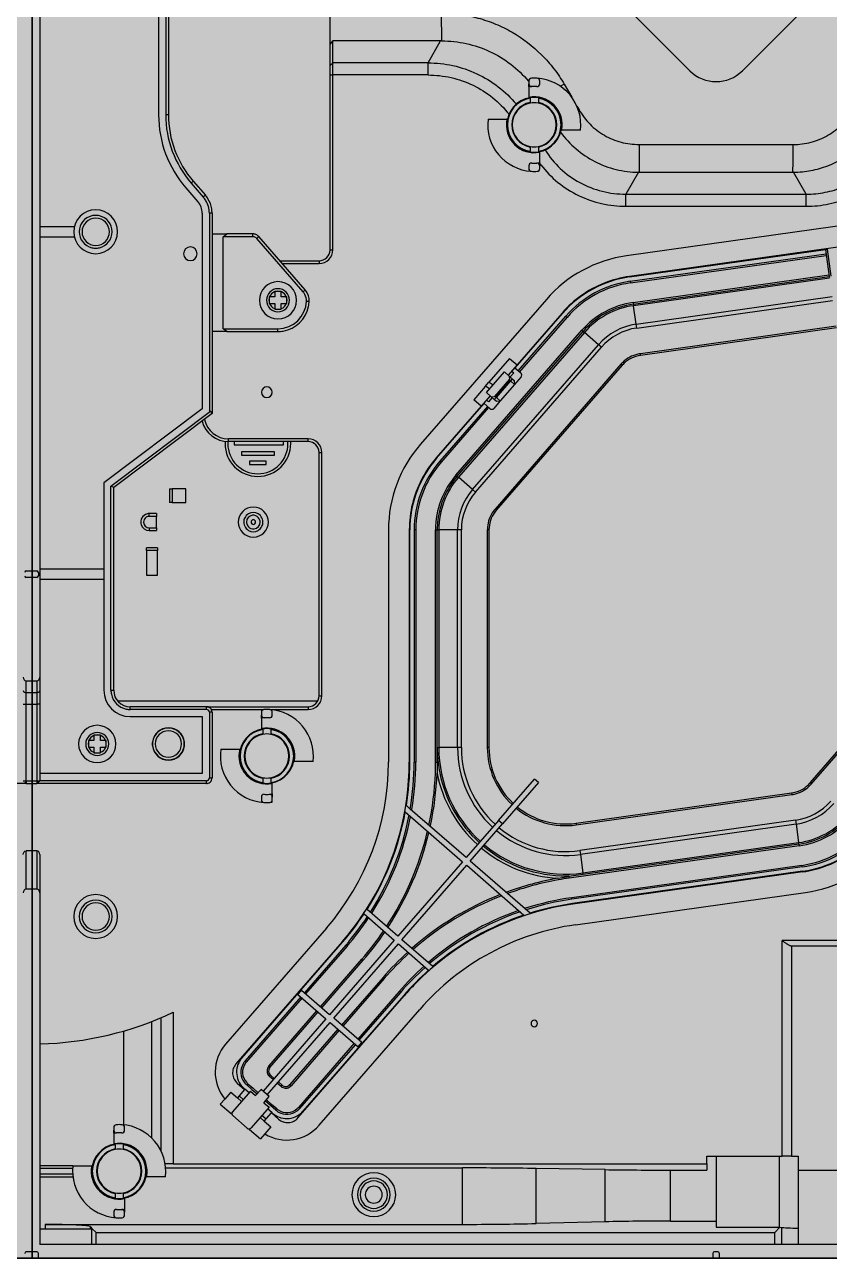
# Model space of a CAD drawing. Header units: millimetres. Extents: x -1070 to 42146, y 1440 to 12921.
# Drawn here: x 909.3 to 1056.2, y 2771.6 to 2996.9 of the extents above; entities that cross this region are included whole.
import ezdxf

# ---------------------------------------------------------------- set-up
doc = ezdxf.new("R2010")
doc.units = ezdxf.units.MM
doc.layers.add('n', color=7, linetype='Continuous')

msp = doc.modelspace()

# ---------------------------------------------------------------- hatches: boundary and pattern name
at = {"lineweight": -3}
h = msp.add_hatch(color=256, dxfattribs=at)
h.dxf.hatch_style = 1
h.paths.add_polyline_path([(660.622, 3021.661), (660.622, 2771.641), (910.622, 2771.641), (910.622, 3021.661)])
h = msp.add_hatch(color=256, dxfattribs=at)
h.dxf.hatch_style = 1
h.paths.add_polyline_path([(910.622, 3021.661), (910.622, 2771.641), (1160.622, 2771.641), (1160.622, 3021.661)])

# ---------------------------------------------------------------- linework, layer by layer
at = {"color": 1, "lineweight": -3}
for p, q in [((910.622, 3521.661), (910.622, 2771.641)), ((910.622, 3021.661), (910.622, 2771.641)), ((910.622, 2771.641), (910.622, 3021.661)), ((660.622, 2771.641), (1160.622, 2771.641)), ((1160.622, 2771.641), (910.622, 2771.641))]:
    msp.add_line(p, q, dxfattribs=at)
msp.add_lwpolyline([(660.622, 3521.435), (1160.422, 3521.435), (1160.422, 2771.638), (660.622, 2771.641)], close=True, dxfattribs=at)
at = {"layer": 'n', "color": 7, "linetype": 'Continuous', "lineweight": -3, "true_color": 0xffffff}
for p, q in [((912.022, 3020.041), (912.022, 2896.841)), ((1002.429, 3016.732), (1030.713, 2988.448)), ((1040.33, 2988.448), (1068.614, 3016.732)), ((935.522, 3009.141), (935.522, 2980.388)), ((933.722, 3004.541), (933.722, 2980.388)), ((935.022, 3004.541), (935.022, 2980.388)), ((965.022, 2993.227), (965.022, 2999.603)), ((985.317, 2998.954), (985.4, 2993.878)), ((965.022, 2993.227), (965.522, 2993.879)), ((965.022, 2989.403), (965.022, 2993.227)), ((985.221, 2993.879), (965.522, 2993.879)), ((965.522, 2989.886), (965.522, 2993.879)), ((982.916, 2989.886), (985.221, 2993.879)), ((965.022, 2989.403), (965.522, 2989.886)), ((965.022, 2987.664), (965.022, 2989.403)), ((965.522, 2987.664), (965.522, 2989.886)), ((982.916, 2989.886), (965.522, 2989.886)), ((982.916, 2987.664), (982.916, 2989.886)), ((965.022, 2955.744), (965.022, 2987.664)), ((965.022, 2987.664), (965.522, 2987.664)), ((982.916, 2987.664), (965.522, 2987.664)), ((965.522, 2955.744), (965.522, 2987.664)), ((1001.27, 2986.514), (1001.282, 2986.499)), ((1001.318, 2986.556), (1001.318, 2986.055)), ((1003.318, 2986.055), (1003.318, 2986.556)), ((1001.318, 2985.5), (1001.318, 2986.055)), ((1001.318, 2985.5), (1001.318, 2983.573)), ((1007.805, 2985.966), (1007.107, 2985.595)), ((1007.805, 2985.966), (1009.166, 2983.608)), ((1001.318, 2983.573), (1001.318, 2983.47)), ((1001.568, 2983.414), (1001.568, 2983.515)), ((1001.568, 2983.414), (1001.568, 2982.628)), ((1001.568, 2982.628), (1001.568, 2982.527)), ((1003.068, 2983.515), (1003.068, 2983.414)), ((1003.068, 2983.414), (1003.068, 2982.628)), ((1003.068, 2982.527), (1003.068, 2982.628)), ((1003.318, 2983.47), (1003.318, 2983.573)), ((1010.103, 2981.984), (1010.49, 2981.31)), ((935.522, 2980.388), (935.022, 2980.388)), ((993.877, 2979.572), (997.317, 2979.572)), ((997.42, 2979.572), (997.317, 2979.572)), ((1007.319, 2979.572), (1007.216, 2979.572)), ((1010.49, 2981.311), (1010.385, 2981.249)), ((997.317, 2977.572), (997.42, 2977.572)), ((1007.216, 2977.572), (1007.319, 2977.572)), ((1010.759, 2977.572), (1007.319, 2977.572)), ((1001.318, 2973.674), (1001.318, 2973.571)), ((1001.568, 2974.617), (1001.568, 2974.516)), ((1001.568, 2974.516), (1001.568, 2973.73)), ((1001.568, 2973.629), (1001.568, 2973.73)), ((1003.068, 2974.516), (1003.068, 2974.617)), ((1003.068, 2974.516), (1003.068, 2973.73)), ((1003.068, 2973.73), (1003.068, 2973.629)), ((1003.318, 2973.571), (1003.318, 2973.674)), ((1003.318, 2971.644), (1003.318, 2973.571)), ((1021.458, 2974.983), (1049.591, 2974.981)), ((1001.318, 2971.089), (1001.318, 2970.588)), ((1003.318, 2971.644), (1003.318, 2971.089)), ((1003.318, 2970.588), (1003.318, 2971.089)), ((1021.367, 2969.912), (1019.061, 2965.917)), ((1021.492, 2969.91), (1049.551, 2969.91)), ((1051.982, 2965.917), (1049.676, 2969.912)), ((938.701, 2967.07), (940.905, 2964.534)), ((940.059, 2968.251), (939.682, 2967.923)), ((939.682, 2967.923), (941.887, 2965.387)), ((940.059, 2968.251), (942.264, 2965.715)), ((942.264, 2965.715), (941.887, 2965.387)), ((1019.061, 2963.695), (1019.061, 2965.917)), ((1019.061, 2965.917), (1051.982, 2965.917)), ((1051.982, 2963.695), (1051.982, 2965.917)), ((941.69, 2962.435), (941.69, 2926.743)), ((943.49, 2962.435), (942.99, 2962.435)), ((942.99, 2962.435), (942.99, 2926.509)), ((943.49, 2962.435), (943.49, 2958.644)), ((1019.061, 2963.695), (1051.982, 2963.695)), ((918.343, 2959.941), (912.022, 2959.941)), ((1061.183, 2960.559), (1019.177, 2954.655)), ((912.022, 2958.141), (918.343, 2958.141)), ((943.49, 2958.644), (946.157, 2958.644)), ((943.49, 2958.644), (943.49, 2940.844)), ((945.49, 2958.144), (946.157, 2958.644)), ((950.953, 2958.144), (945.49, 2958.144)), ((945.49, 2941.344), (945.49, 2958.144)), ((950.953, 2958.644), (946.157, 2958.644)), ((950.953, 2958.144), (950.953, 2958.644)), ((951.632, 2957.834), (952.009, 2958.162)), ((960.104, 2948.089), (951.632, 2957.834)), ((960.481, 2948.417), (952.009, 2958.162)), ((965.022, 2955.744), (965.522, 2955.744)), ((1061.712, 2956.796), (1019.706, 2950.892)), ((1019.72, 2950.793), (1055.491, 2955.821)), ((1019.831, 2950.001), (1055.602, 2955.028)), ((1055.491, 2955.821), (1055.788, 2955.862)), ((1055.491, 2955.821), (1056.187, 2950.869)), ((1055.788, 2955.862), (1056.484, 2950.911)), ((955.85, 2953.744), (963.022, 2953.744)), ((956.285, 2953.244), (963.022, 2953.244)), ((963.022, 2953.744), (963.022, 2953.244)), ((1019.873, 2949.704), (1055.644, 2954.731)), ((1020.374, 2946.139), (1056.145, 2951.166)), ((1020.415, 2945.842), (1056.187, 2950.869)), ((1056.228, 2950.579), (1020.456, 2945.552)), ((1056.187, 2950.869), (1056.204, 2950.746)), ((954.922, 2948.141), (954.922, 2947.141)), ((956.122, 2948.141), (954.922, 2948.141)), ((956.122, 2947.141), (956.122, 2948.141)), ((960.104, 2948.089), (960.481, 2948.417)), ((1019.831, 2950.001), (1019.873, 2949.704)), ((953.922, 2947.141), (953.922, 2945.941)), ((954.922, 2947.141), (953.922, 2947.141)), ((953.922, 2945.941), (954.922, 2945.941)), ((954.922, 2945.941), (954.922, 2944.941)), ((957.122, 2947.141), (956.122, 2947.141)), ((956.122, 2945.941), (957.122, 2945.941)), ((956.122, 2944.941), (956.122, 2945.941)), ((957.122, 2945.941), (957.122, 2947.141)), ((960.715, 2946.363), (961.215, 2946.346)), ((1004.527, 2946.701), (981.536, 2920.253)), ((1020.374, 2946.139), (1020.415, 2945.842)), ((1020.415, 2945.842), (1020.456, 2945.552)), ((1020.931, 2942.171), (1056.703, 2947.198)), ((1021.03, 2941.471), (1056.801, 2946.498)), ((954.922, 2944.941), (956.122, 2944.941)), ((1007.395, 2944.208), (999.18, 2934.757)), ((999.255, 2934.692), (1007.47, 2944.142)), ((999.4, 2933.639), (1008.074, 2943.618)), ((1008.074, 2943.618), (1008.301, 2943.421)), ((1020.931, 2942.171), (1020.456, 2945.552)), ((945.49, 2941.344), (955.522, 2941.344)), ((946.157, 2940.844), (945.49, 2941.344)), ((955.522, 2940.844), (955.522, 2941.344)), ((999.626, 2933.442), (1008.301, 2943.421)), ((1021.03, 2941.471), (1020.931, 2942.171)), ((1057.46, 2941.808), (1021.689, 2936.781)), ((1057.512, 2941.513), (1021.731, 2936.484)), ((946.157, 2940.844), (943.49, 2940.844)), ((943.49, 2940.844), (943.49, 2926.244)), ((946.157, 2940.844), (955.522, 2940.844)), ((988.026, 2914.611), (1011.018, 2941.059)), ((988.253, 2914.414), (1011.244, 2940.862)), ((1011.465, 2940.67), (988.474, 2914.222)), ((1011.018, 2941.059), (1011.244, 2940.862)), ((1011.244, 2940.862), (1011.465, 2940.67)), ((1014.042, 2938.43), (1011.465, 2940.67)), ((991.05, 2911.982), (1014.042, 2938.43)), ((991.584, 2911.518), (1014.575, 2937.966)), ((1014.575, 2937.966), (1014.042, 2938.43)), ((1021.731, 2936.484), (1021.689, 2936.781)), ((997.821, 2935.938), (994.042, 2931.591)), ((1018.15, 2934.859), (995.158, 2908.411)), ((1018.376, 2934.662), (995.385, 2908.214)), ((999.18, 2934.757), (997.539, 2932.871)), ((997.821, 2935.938), (999.18, 2934.757)), ((998.796, 2934.163), (999.255, 2934.692)), ((1018.376, 2934.662), (1018.15, 2934.859)), ((993.58, 2929.688), (996.86, 2933.461)), ((997.728, 2932.707), (996.86, 2933.461)), ((997.728, 2932.707), (998.294, 2932.215)), ((997.728, 2932.707), (997.769, 2932.125)), ((998.573, 2933.297), (997.917, 2932.543)), ((998.196, 2933.625), (998.573, 2933.297)), ((999.852, 2933.245), (998.796, 2934.163)), ((999.902, 2932.54), (999.049, 2931.558)), ((993.372, 2930.82), (991.261, 2928.391)), ((993.372, 2930.82), (994.042, 2931.591)), ((997.769, 2932.125), (995.029, 2928.974)), ((997.871, 2931.92), (995.247, 2928.901)), ((997.966, 2931.837), (995.342, 2928.818)), ((998.721, 2931.181), (996.097, 2928.162)), ((997.871, 2931.92), (997.966, 2931.837)), ((998.294, 2932.215), (997.966, 2931.837)), ((997.966, 2931.837), (998.065, 2931.752)), ((998.065, 2931.752), (998.721, 2931.181)), ((998.294, 2932.215), (998.672, 2931.887)), ((998.672, 2931.887), (998.721, 2931.181)), ((999.049, 2931.558), (998.721, 2931.181)), ((992.619, 2927.21), (991.261, 2928.391)), ((994.259, 2929.097), (992.619, 2927.21)), ((994.448, 2928.933), (993.58, 2929.688)), ((993.98, 2928.014), (993.603, 2928.342)), ((994.637, 2928.769), (993.98, 2928.014)), ((994.448, 2928.933), (995.029, 2928.974)), ((995.014, 2928.441), (994.448, 2928.933)), ((995.769, 2927.785), (994.916, 2926.804)), ((995.014, 2928.441), (995.342, 2928.818)), ((995.391, 2928.113), (995.014, 2928.441)), ((995.342, 2928.818), (995.247, 2928.901)), ((995.537, 2928.649), (995.342, 2928.818)), ((995.391, 2928.113), (996.097, 2928.162)), ((996.097, 2928.162), (995.537, 2928.649)), ((996.097, 2928.162), (995.769, 2927.785)), ((941.69, 2926.743), (923.722, 2913.236)), ((943.19, 2926.244), (925.221, 2912.737)), ((943.49, 2925.844), (925.522, 2912.338)), ((943.19, 2926.244), (942.99, 2926.509)), ((943.19, 2926.244), (943.49, 2925.844)), ((943.49, 2926.244), (943.49, 2925.844)), ((992.619, 2927.21), (984.404, 2917.76)), ((984.479, 2917.694), (992.694, 2927.145)), ((993.757, 2927.148), (985.083, 2917.169)), ((993.984, 2926.951), (985.309, 2916.972)), ((992.694, 2927.145), (993.154, 2927.673)), ((993.154, 2927.673), (994.21, 2926.755)), ((946.49, 2920.744), (946.49, 2921.244)), ((961.022, 2921.244), (946.49, 2921.244)), ((961.022, 2920.744), (961.022, 2921.244)), ((961.022, 2920.744), (946.49, 2920.744)), ((947.552, 2920.747), (947.552, 2920.142)), ((947.552, 2920.142), (956.549, 2920.142)), ((954.86, 2918.89), (948.852, 2918.89)), ((948.852, 2918.89), (948.852, 2918.284)), ((954.86, 2918.284), (954.86, 2918.89)), ((956.549, 2920.142), (956.549, 2920.747)), ((948.852, 2918.284), (954.86, 2918.284)), ((953.349, 2917.142), (950.35, 2917.142)), ((950.35, 2917.142), (950.35, 2916.536)), ((950.35, 2916.536), (953.349, 2916.536)), ((953.349, 2916.536), (953.349, 2917.142)), ((963.022, 2874.338), (963.022, 2918.744)), ((963.022, 2918.744), (963.522, 2918.744)), ((963.522, 2874.338), (963.522, 2918.744)), ((985.309, 2916.972), (985.083, 2917.169)), ((988.026, 2914.611), (988.253, 2914.414)), ((988.253, 2914.414), (988.474, 2914.222)), ((923.722, 2913.236), (923.722, 2897.441)), ((925.221, 2912.737), (925.022, 2912.587)), ((925.522, 2912.338), (925.022, 2912.587)), ((925.022, 2875.338), (925.022, 2912.587)), ((925.522, 2875.338), (925.522, 2912.338)), ((935.722, 2912.091), (936.222, 2912.091)), ((935.722, 2912.091), (935.722, 2909.591)), ((938.722, 2912.091), (936.222, 2912.091)), ((936.222, 2912.091), (936.222, 2909.591)), ((938.722, 2909.591), (938.722, 2912.091)), ((991.05, 2911.982), (988.474, 2914.222)), ((991.584, 2911.518), (991.05, 2911.982)), ((933.322, 2907.591), (932.022, 2907.591)), ((932.022, 2907.091), (932.022, 2907.591)), ((933.322, 2907.591), (933.322, 2907.091)), ((936.222, 2909.591), (935.722, 2909.591)), ((936.222, 2909.591), (938.722, 2909.591)), ((995.385, 2908.214), (995.158, 2908.411)), ((933.322, 2907.091), (932.022, 2907.091)), ((933.322, 2904.991), (933.322, 2907.091)), ((932.022, 2904.991), (933.322, 2904.991)), ((932.022, 2904.991), (932.022, 2904.491)), ((932.022, 2904.491), (933.322, 2904.491)), ((933.322, 2904.991), (933.322, 2904.491)), ((975.698, 2904.638), (975.698, 2862.219)), ((979.498, 2904.638), (979.498, 2862.219)), ((979.598, 2862.219), (979.598, 2904.638)), ((980.398, 2904.638), (980.398, 2862.219)), ((980.698, 2904.638), (980.398, 2904.638)), ((980.698, 2904.638), (980.698, 2862.219)), ((984.298, 2904.638), (984.598, 2904.638)), ((984.298, 2862.219), (984.298, 2904.638)), ((984.598, 2864.878), (984.598, 2904.638)), ((984.598, 2904.638), (984.891, 2904.638)), ((984.891, 2904.638), (984.891, 2864.878)), ((988.305, 2904.638), (984.891, 2904.638)), ((989.012, 2904.638), (988.305, 2904.638)), ((988.305, 2864.878), (988.305, 2904.638)), ((989.012, 2864.878), (989.012, 2904.638)), ((993.748, 2904.638), (993.748, 2864.878)), ((994.048, 2904.638), (993.748, 2904.638)), ((994.048, 2904.638), (994.048, 2864.878)), ((931.522, 2900.841), (931.522, 2901.341)), ((933.522, 2901.341), (931.522, 2901.341)), ((931.522, 2900.841), (931.522, 2896.341)), ((933.522, 2900.841), (931.522, 2900.841)), ((933.522, 2901.341), (933.522, 2900.841)), ((933.522, 2896.341), (933.522, 2900.841)), ((909.572, 2897.141), (911.472, 2897.141)), ((911.772, 2896.841), (911.772, 2896.241)), ((923.722, 2897.441), (912.022, 2897.441)), ((912.022, 2896.841), (912.022, 2896.241)), ((912.022, 2896.241), (912.022, 2877.748)), ((923.722, 2897.441), (923.722, 2895.641)), ((931.522, 2896.341), (933.522, 2896.341)), ((911.472, 2895.941), (909.572, 2895.941)), ((912.022, 2895.641), (923.722, 2895.641)), ((923.722, 2895.641), (923.722, 2875.338)), ((1052.667, 2858.419), (1075.658, 2884.868)), ((1052.894, 2858.222), (1075.885, 2884.671)), ((909.522, 2874.919), (909.522, 2877.041)), ((909.522, 2877.041), (911.522, 2877.041)), ((911.522, 2877.041), (911.522, 2874.919)), ((912.022, 2877.748), (912.022, 2875.273)), ((909.522, 2874.919), (911.522, 2874.919)), ((909.522, 2872.798), (909.522, 2874.919)), ((911.522, 2874.919), (911.522, 2872.798)), ((912.022, 2875.273), (912.022, 2872.798)), ((925.022, 2875.338), (925.522, 2875.338)), ((963.022, 2874.338), (963.522, 2874.338)), ((909.022, 2872.798), (909.522, 2872.798)), ((909.522, 2858.838), (909.522, 2872.798)), ((909.522, 2872.798), (911.522, 2872.798)), ((911.522, 2872.798), (911.522, 2858.838)), ((912.022, 2872.798), (911.522, 2872.798)), ((912.022, 2872.798), (912.022, 2860.138)), ((926.246, 2873.387), (926.772, 2873.387)), ((926.772, 2873.387), (929.272, 2873.387)), ((942.49, 2872.338), (928.522, 2872.338)), ((928.522, 2871.838), (928.522, 2872.338)), ((942.49, 2871.838), (928.522, 2871.838)), ((929.272, 2873.387), (931.772, 2873.387)), ((931.772, 2873.387), (934.272, 2873.387)), ((934.272, 2873.387), (936.772, 2873.387)), ((936.772, 2873.387), (939.272, 2873.387)), ((939.272, 2873.387), (941.772, 2873.387)), ((941.772, 2873.387), (944.272, 2873.387)), ((942.49, 2871.838), (942.49, 2872.338)), ((942.49, 2872.338), (961.022, 2872.338)), ((943.356, 2871.838), (952.49, 2871.838)), ((944.272, 2873.387), (946.772, 2873.387)), ((946.772, 2873.387), (949.272, 2873.387)), ((949.272, 2873.387), (951.772, 2873.387)), ((951.772, 2873.387), (954.272, 2873.387)), ((952.49, 2871.838), (952.787, 2871.838)), ((952.787, 2871.779), (952.49, 2871.779)), ((952.49, 2871.779), (952.49, 2871.322)), ((952.787, 2871.838), (952.959, 2871.838)), ((954.022, 2871.838), (961.022, 2871.838)), ((954.272, 2873.387), (956.772, 2873.387)), ((956.772, 2873.387), (959.272, 2873.387)), ((959.272, 2873.387), (962.781, 2873.387)), ((961.022, 2872.338), (961.022, 2871.838)), ((928.522, 2870.538), (941.69, 2870.538)), ((941.69, 2870.538), (941.69, 2860.138)), ((942.99, 2871.338), (942.99, 2859.338)), ((943.49, 2871.338), (942.99, 2871.338)), ((943.49, 2871.338), (943.49, 2859.338)), ((952.49, 2871.322), (952.49, 2870.821)), ((952.49, 2870.266), (952.49, 2870.821)), ((952.49, 2870.266), (952.49, 2868.339)), ((954.49, 2870.821), (954.49, 2871.322)), ((921.922, 2867.141), (921.922, 2866.141)), ((923.122, 2867.141), (921.922, 2867.141)), ((923.122, 2866.141), (923.122, 2867.141)), ((952.49, 2868.339), (952.49, 2868.236)), ((952.74, 2868.18), (952.74, 2868.281)), ((952.74, 2868.18), (952.74, 2867.394)), ((952.74, 2867.394), (952.74, 2867.292)), ((954.24, 2868.281), (954.24, 2868.18)), ((954.24, 2868.18), (954.24, 2867.394)), ((954.24, 2867.292), (954.24, 2867.394)), ((954.49, 2868.236), (954.49, 2868.339)), ((920.922, 2866.141), (920.922, 2864.941)), ((921.922, 2866.141), (920.922, 2866.141)), ((920.922, 2864.941), (921.922, 2864.941)), ((921.922, 2864.941), (921.922, 2863.941)), ((924.122, 2866.141), (923.122, 2866.141)), ((923.122, 2864.941), (924.122, 2864.941)), ((923.122, 2863.941), (923.122, 2864.941)), ((924.122, 2864.941), (924.122, 2866.141)), ((984.598, 2862.219), (984.598, 2864.878)), ((984.598, 2864.878), (984.891, 2864.878)), ((988.305, 2864.878), (984.891, 2864.878)), ((989.012, 2864.878), (988.305, 2864.878)), ((994.048, 2864.878), (993.748, 2864.878)), ((921.922, 2863.941), (923.122, 2863.941)), ((945.086, 2864.608), (948.551, 2864.608)), ((948.592, 2864.338), (948.489, 2864.338)), ((958.491, 2864.338), (958.388, 2864.338)), ((948.489, 2862.338), (948.592, 2862.338)), ((958.388, 2862.338), (958.491, 2862.338)), ((961.931, 2862.338), (958.491, 2862.338)), ((980.698, 2862.219), (980.398, 2862.219)), ((984.298, 2862.219), (984.598, 2862.219)), ((984.598, 2862.219), (984.561, 2860.197)), ((909.522, 2858.338), (878.553, 2858.338)), ((909.022, 2858.838), (909.522, 2858.838)), ((909.272, 2858.588), (909.522, 2858.338)), ((909.522, 2858.838), (909.522, 2858.338)), ((909.522, 2858.838), (911.522, 2858.838)), ((909.522, 2858.338), (911.522, 2858.338)), ((911.522, 2858.838), (911.522, 2858.338)), ((911.522, 2858.838), (912.022, 2858.838)), ((911.772, 2858.588), (911.522, 2858.338)), ((942.49, 2858.338), (911.522, 2858.338)), ((912.022, 2858.838), (911.772, 2858.588)), ((912.022, 2860.138), (912.022, 2858.838)), ((941.69, 2860.138), (912.022, 2860.138)), ((942.49, 2858.838), (912.022, 2858.838)), ((942.49, 2858.338), (942.49, 2858.838)), ((942.99, 2859.338), (943.49, 2859.338)), ((952.49, 2858.439), (952.49, 2858.337)), ((952.74, 2859.383), (952.74, 2859.281)), ((952.74, 2859.281), (952.74, 2858.495)), ((952.74, 2858.394), (952.74, 2858.495)), ((954.24, 2859.281), (954.24, 2859.383)), ((954.24, 2859.281), (954.24, 2858.495)), ((954.24, 2858.495), (954.24, 2858.394)), ((954.49, 2858.337), (954.49, 2858.439)), ((954.49, 2856.409), (954.49, 2858.337)), ((995.781, 2851.586), (1002.341, 2859.133)), ((1003.096, 2858.477), (996.535, 2850.93)), ((1003.096, 2858.477), (1002.341, 2859.133)), ((1052.667, 2858.419), (1052.894, 2858.222)), ((952.49, 2855.854), (952.49, 2855.353)), ((954.49, 2856.409), (954.49, 2855.854)), ((954.49, 2855.353), (954.49, 2855.854)), ((1009.939, 2851.064), (1049.312, 2856.598)), ((1009.981, 2850.767), (1049.354, 2856.301)), ((1049.312, 2856.598), (1049.354, 2856.301)), ((954.194, 2854.897), (954.49, 2854.897)), ((954.49, 2854.897), (954.49, 2855.353)), ((979.674, 2853.663), (978.965, 2854.279)), ((989.876, 2844.794), (979.674, 2853.663)), ((978.766, 2853.127), (989.22, 2844.039)), ((995.781, 2851.586), (989.876, 2844.794)), ((996.535, 2850.93), (995.781, 2851.586)), ((1050.013, 2851.611), (1010.64, 2846.077)), ((1050.013, 2851.611), (1050.112, 2850.911)), ((990.631, 2844.138), (996.535, 2850.93)), ((1009.939, 2851.064), (1009.981, 2850.767)), ((1050.112, 2850.911), (1010.739, 2845.377)), ((1050.112, 2850.911), (1050.587, 2847.53)), ((1050.669, 2846.942), (1008.663, 2841.039)), ((1011.214, 2841.996), (1050.587, 2847.53)), ((1050.628, 2847.24), (1011.254, 2841.706)), ((1050.628, 2847.24), (1050.587, 2847.53)), ((1050.628, 2847.24), (1050.669, 2846.942)), ((911.522, 2846.041), (909.522, 2846.041)), ((909.522, 2839.041), (909.522, 2846.041)), ((911.522, 2846.041), (911.522, 2839.041)), ((912.022, 2845.334), (912.022, 2838.334)), ((1010.64, 2846.077), (1010.739, 2845.377)), ((1010.739, 2845.377), (1011.214, 2841.996)), ((989.22, 2844.039), (977.411, 2830.454)), ((978.166, 2829.798), (989.975, 2843.383)), ((989.975, 2843.383), (1000.429, 2834.295)), ((1001.542, 2834.653), (990.631, 2844.138)), ((1051.17, 2843.378), (1009.164, 2837.474)), ((1051.212, 2843.08), (1009.206, 2837.177)), ((1051.324, 2842.288), (1009.317, 2836.385)), ((1051.337, 2842.189), (1009.331, 2836.286)), ((1051.212, 2843.08), (1051.17, 2843.378)), ((1006.624, 2841.018), (1008.621, 2841.336)), ((1011.254, 2841.706), (1008.621, 2841.336)), ((1008.621, 2841.336), (1008.663, 2841.039)), ((1011.254, 2841.706), (1011.214, 2841.996)), ((911.522, 2839.041), (909.522, 2839.041)), ((912.022, 2838.334), (912.022, 2774.141)), ((1009.86, 2832.523), (1051.866, 2838.426)), ((1009.206, 2837.177), (1009.164, 2837.474)), ((971.232, 2834.501), (976.755, 2829.7)), ((977.411, 2830.454), (971.782, 2835.348)), ((964.365, 2831.909), (945.97, 2810.748)), ((967.233, 2829.416), (947.854, 2807.122)), ((948.913, 2808.189), (967.309, 2829.35)), ((967.913, 2828.826), (960.342, 2820.117)), ((976.755, 2829.7), (964.946, 2816.115)), ((965.701, 2815.459), (977.51, 2829.044)), ((968.139, 2828.629), (967.913, 2828.826)), ((977.51, 2829.044), (983.033, 2824.242)), ((983.795, 2824.905), (978.166, 2829.798)), ((1047.555, 2790.291), (1047.555, 2829.641)), ((1063.489, 2829.641), (1047.555, 2829.641)), ((968.139, 2828.629), (960.569, 2819.92)), ((1049.277, 2828.641), (1049.277, 2790.291)), ((1061.756, 2828.641), (1049.287, 2828.641)), ((963.286, 2817.558), (970.856, 2826.267)), ((963.512, 2817.361), (971.082, 2826.07)), ((970.856, 2826.267), (971.082, 2826.07)), ((974.705, 2822.921), (967.135, 2814.212)), ((974.931, 2822.724), (967.361, 2814.015)), ((974.931, 2822.724), (974.705, 2822.921)), ((959.834, 2820.559), (959.178, 2819.804)), ((959.178, 2819.804), (964.29, 2815.36)), ((964.946, 2816.115), (959.834, 2820.559)), ((977.648, 2820.362), (970.078, 2811.654)), ((977.875, 2820.166), (970.304, 2811.457)), ((977.875, 2820.166), (977.648, 2820.362)), ((959.686, 2819.362), (949.517, 2807.664)), ((959.913, 2819.165), (949.744, 2807.467)), ((959.175, 2797.282), (978.554, 2819.575)), ((978.478, 2819.641), (960.083, 2798.479)), ((934.177, 2791.235), (934.177, 2815.554)), ((936.398, 2816.546), (936.398, 2788.903)), ((964.29, 2815.36), (952.809, 2802.153)), ((953.838, 2806.69), (962.629, 2816.803)), ((954.065, 2806.494), (962.856, 2816.607)), ((963.026, 2795.921), (981.422, 2817.082)), ((970.813, 2811.015), (965.701, 2815.459)), ((927.388, 2795.996), (927.388, 2813.149)), ((932.461, 2793.621), (932.461, 2814.863)), ((953.564, 2801.497), (965.045, 2814.704)), ((966.478, 2813.458), (957.687, 2803.344)), ((966.705, 2813.261), (957.914, 2803.148)), ((965.045, 2814.704), (970.157, 2810.26)), ((969.422, 2810.899), (959.253, 2799.201)), ((969.648, 2810.702), (959.479, 2799.004)), ((970.157, 2810.26), (970.813, 2811.015)), ((949.744, 2807.467), (949.517, 2807.664)), ((953.838, 2806.69), (954.065, 2806.494)), ((953.967, 2804.856), (954.163, 2805.083)), ((954.646, 2804.266), (953.967, 2804.856)), ((954.843, 2804.492), (954.163, 2805.083)), ((946.902, 2801.988), (945.798, 2800.718)), ((946.902, 2801.988), (948.109, 2800.938)), ((950.504, 2802.169), (947.224, 2798.395)), ((948.1, 2803.596), (949.421, 2802.447)), ((949.421, 2802.447), (948.109, 2800.938)), ((949.487, 2802.523), (949.298, 2802.687)), ((950.242, 2801.867), (949.487, 2802.523)), ((950.02, 2803.517), (949.823, 2803.291)), ((949.823, 2803.291), (950.766, 2802.471)), ((950.02, 2803.517), (950.963, 2802.697)), ((950.504, 2802.169), (951.447, 2801.349)), ((950.766, 2802.471), (951.71, 2801.651)), ((950.963, 2802.697), (951.907, 2801.877)), ((952.431, 2802.481), (951.447, 2801.349)), ((953.941, 2801.169), (952.431, 2802.481)), ((956.08, 2803.019), (955.4, 2803.61)), ((956.277, 2803.246), (955.597, 2803.836)), ((956.08, 2803.019), (956.277, 2803.246)), ((957.914, 2803.148), (957.687, 2803.344)), ((945.798, 2800.718), (944.989, 2799.788)), ((944.989, 2799.788), (946.951, 2798.082)), ((948.109, 2800.938), (948.864, 2800.282)), ((949.192, 2800.659), (948.437, 2801.315)), ((952.957, 2800.037), (953.941, 2801.169)), ((952.957, 2800.037), (953.9, 2799.216)), ((954.163, 2799.518), (953.219, 2800.338)), ((954.359, 2799.745), (953.416, 2800.565)), ((955.106, 2798.698), (954.163, 2799.518)), ((955.303, 2798.925), (954.359, 2799.745)), ((946.951, 2798.082), (947.12, 2797.935)), ((947.273, 2797.69), (949.914, 2795.394)), ((953.9, 2799.216), (950.62, 2795.443)), ((952.26, 2797.33), (953.015, 2796.674)), ((953.343, 2797.051), (952.588, 2797.707)), ((953.015, 2796.674), (954.327, 2798.183)), ((954.392, 2798.259), (953.638, 2798.915)), ((954.327, 2798.183), (955.648, 2797.035)), ((954.581, 2798.095), (954.392, 2798.259)), ((955.106, 2798.698), (955.303, 2798.925)), ((959.479, 2799.004), (959.253, 2799.201)), ((925.522, 2795.525), (925.522, 2795.024)), ((925.522, 2794.469), (925.522, 2795.024)), ((927.522, 2795.024), (927.522, 2795.525)), ((950.179, 2795.276), (950.348, 2795.13)), ((950.348, 2795.13), (952.31, 2793.424)), ((953.015, 2796.674), (954.222, 2795.624)), ((954.222, 2795.624), (953.119, 2794.354)), ((925.522, 2794.469), (925.522, 2792.542)), ((953.119, 2794.354), (952.31, 2793.424)), ((925.522, 2792.542), (925.522, 2792.439)), ((925.772, 2792.383), (925.772, 2792.484)), ((925.772, 2792.383), (925.772, 2791.597)), ((925.772, 2791.597), (925.772, 2791.495)), ((927.272, 2792.484), (927.272, 2792.383)), ((927.272, 2792.383), (927.272, 2791.597)), ((927.272, 2791.495), (927.272, 2791.597)), ((927.522, 2792.439), (927.522, 2792.542)), ((918.081, 2788.541), (912.022, 2788.541)), ((918.081, 2788.541), (921.521, 2788.541)), ((921.624, 2788.541), (921.521, 2788.541)), ((931.504, 2788.594), (931.41, 2788.591)), ((931.523, 2788.541), (931.42, 2788.541)), ((935, 2788.141), (989.209, 2788.141)), ((936.398, 2788.903), (1033.822, 2788.903)), ((989.209, 2777.837), (989.209, 2788.141)), ((1033.822, 2788.903), (1033.822, 2790.291)), ((1033.822, 2790.291), (1047.555, 2790.291)), ((1033.822, 2788.903), (1033.822, 2787.74)), ((1035.522, 2790.291), (1035.522, 2777.313)), ((1047.035, 2790.291), (1047.035, 2777.313)), ((1049.277, 2790.291), (1047.555, 2790.291)), ((1049.277, 2790.291), (1050.522, 2790.291)), ((1050.522, 2790.291), (1050.522, 2787.641)), ((918.036, 2788.041), (912.022, 2788.041)), ((912.022, 2787.041), (918.036, 2787.041)), ((912.022, 2786.541), (918.081, 2786.541)), ((921.521, 2786.541), (921.624, 2786.541)), ((931.42, 2786.541), (931.523, 2786.541)), ((934.963, 2786.541), (931.523, 2786.541)), ((1002.648, 2777.993), (1002.648, 2788.037)), ((1015.255, 2787.832), (1002.648, 2788.037)), ((1015.255, 2778.301), (1015.255, 2787.832)), ((1027.172, 2778.44), (1027.172, 2787.74)), ((1027.172, 2787.74), (1033.822, 2787.74)), ((1050.522, 2787.641), (1050.522, 2774.141)), ((1053.198, 2787.641), (1050.522, 2787.641)), ((1057.845, 2787.641), (1053.198, 2787.641)), ((925.522, 2782.642), (925.522, 2782.54)), ((925.772, 2783.586), (925.772, 2783.484)), ((925.772, 2783.484), (925.772, 2782.698)), ((925.772, 2782.597), (925.772, 2782.698)), ((927.272, 2783.484), (927.272, 2783.586)), ((927.272, 2783.484), (927.272, 2782.698)), ((927.272, 2782.698), (927.272, 2782.597)), ((927.522, 2782.54), (927.522, 2782.642)), ((927.522, 2782.54), (927.522, 2780.613)), ((925.522, 2780.057), (925.522, 2779.556)), ((927.522, 2780.613), (927.522, 2780.057)), ((927.522, 2779.556), (927.522, 2780.057)), ((912.022, 2777.041), (921.479, 2777.041)), ((913.044, 2777.837), (913.044, 2777.041)), ((913.044, 2777.837), (989.209, 2777.837)), ((921.232, 2777.43), (921.232, 2777.041)), ((921.232, 2777.43), (921.55, 2777.112)), ((921.479, 2777.041), (921.479, 2774.141)), ((921.55, 2777.112), (922.313, 2776.349)), ((1015.255, 2778.301), (1002.648, 2777.993)), ((1027.172, 2778.44), (1035.522, 2778.44)), ((1035.522, 2777.313), (1047.035, 2777.313)), ((1046.23, 2776.349), (1047.181, 2777.301)), ((1047.433, 2777.281), (1047.433, 2774.141)), ((922.313, 2774.141), (922.313, 2776.349)), ((922.313, 2776.349), (1046.23, 2776.349)), ((1046.23, 2774.141), (1046.23, 2776.349)), ((911.472, 2772.841), (909.572, 2772.841)), ((911.772, 2771.641), (911.772, 2772.541)), ((1081.874, 2774.141), (912.022, 2774.141)), ((1034.922, 2772.541), (1034.922, 2771.641)), ((1035.822, 2772.841), (1035.222, 2772.841)), ((1036.122, 2771.641), (1036.122, 2772.541)), ((909.272, 2771.641), (911.772, 2771.641)), ((1034.922, 2771.641), (911.772, 2771.641)), ((1034.922, 2771.641), (1036.122, 2771.641)), ((1159.222, 2771.641), (1036.122, 2771.641))]:
    msp.add_line(p, q, dxfattribs=at)
for centre, radius, start, end in [((985.588, 2973.429), 20.424, 39.62743, 39.7877), ((1001.818, 2986.556), 0.5, 93.58332, 180), ((1002.318, 2978.572), 8.5, 86.41668, 93.58332), ((1002.818, 2986.556), 0.5, 0, 86.41668), ((1002.318, 2978.572), 8.5, 353.24367, 86.41668), ((1035.522, 2993.256), 6.8, 225, 315), ((1001.818, 2986.055), 0.5, 180, 273.82255), ((1002.318, 2978.572), 7, 93.82255, 98.21321), ((1002.318, 2978.572), 7, 86.17745, 93.82255), ((1002.818, 2986.055), 0.5, 266.17745, 0), ((1002.318, 2978.572), 5, 98.62693, 180), ((1002.318, 2978.572), 4.9, 98.80437, 261.19563), ((1002.318, 2978.572), 4.125, 100.47568, 259.52432), ((1002.318, 2978.572), 4.025, 100.739, 180), ((1002.318, 2978.572), 5.1, 348.69227, 101.30773), ((1002.318, 2978.572), 5, 81.37307, 98.62693), ((1002.318, 2978.572), 4.025, 79.261, 100.739), ((1002.318, 2978.572), 5, 0, 81.37307), ((1002.318, 2978.572), 4.9, 278.80437, 81.19563), ((1002.318, 2978.572), 4.125, 280.47568, 79.52432), ((1002.318, 2978.572), 4.025, 0, 79.261), ((990.323, 2975.791), 15.154, 30.37031, 30.88952), ((954.022, 2980.388), 20.3, 180, 221), ((954.022, 2980.388), 19, 180, 221), ((954.022, 2980.388), 18.5, 180, 221), ((1002.318, 2978.572), 8.5, 173.24367, 266.41668), ((1002.318, 2978.572), 5.1, 168.69227, 281.30773), ((1002.318, 2978.572), 5, 180, 261.37307), ((1002.318, 2978.572), 4.025, 180, 259.261), ((1002.318, 2978.572), 4.025, 280.739, 0), ((1002.318, 2978.572), 5, 278.62693, 0), ((1002.318, 2978.572), 4.025, 259.261, 280.739), ((1002.318, 2978.572), 5, 261.37307, 278.62693), ((1779.159, 2977.541), 757.706, 180.193415, 180.577019), ((337.8, 2978.03), 711.798, 359.346405, 359.754658), ((1001.818, 2971.089), 0.5, 86.17745, 180), ((1001.818, 2970.588), 0.5, 180, 266.41668), ((1002.318, 2978.572), 7, 266.17745, 273.82255), ((1002.318, 2978.572), 7, 273.82255, 278.21321), ((1002.818, 2971.089), 0.5, 0, 93.82255), ((1002.818, 2970.588), 0.5, 273.58332, 0), ((1019.069, 2983.452), 19.783, 217.23703, 218.11439), ((1002.318, 2978.572), 8.5, 266.41668, 273.58332), ((1020.717, 2908.163), 61.752, 89.28052, 89.39612), ((1050.327, 2908.163), 61.752, 90.60388, 90.71948), ((938.49, 2962.435), 3.2, 0, 41), ((938.49, 2962.435), 4.5, 31.84988, 41), ((938.49, 2962.435), 5, 31.88822, 41), ((938.49, 2962.435), 4.5, 0, 31.84988), ((938.49, 2962.435), 5, 9.11151, 31.88822), ((922.24, 2959.041), 4, 0, 180), ((922.24, 2959.041), 3, 103.44448, 256.55677), ((922.24, 2959.041), 3, 90, 103.44448), ((922.24, 2959.041), 3, 76.55677, 90), ((922.24, 2959.041), 3, 283.44448, 76.55677), ((938.49, 2962.435), 5, 0, 9.11151), ((922.24, 2959.041), 2.5, 90, 270), ((922.24, 2959.041), 2.5, 270, 90), ((922.24, 2959.041), 4, 180, 0), ((950.953, 2957.244), 1.4, 79.11095, 90), ((950.953, 2957.244), 0.9, 84.4751, 90), ((950.953, 2957.244), 0.9, 46.52489, 84.4751), ((950.953, 2957.244), 1.4, 73.66636, 79.11095), ((950.953, 2957.244), 1.4, 46.44392, 73.66636), ((950.953, 2957.244), 0.9, 41, 46.52489), ((950.953, 2957.244), 1.4, 41, 46.44392), ((922.24, 2959.041), 3, 256.55677, 270), ((922.24, 2959.041), 3, 270, 283.44448), ((939.522, 2955.041), 1.25, 0, 180), ((939.522, 2955.041), 1.25, 180, 0), ((963.022, 2955.744), 2, 270, 0), ((963.022, 2955.744), 2.5, 270, 0), ((1022.489, 2931.087), 23.8, 98, 139), ((1022.489, 2931.087), 19.9, 98, 139), ((1022.489, 2931.087), 20, 98, 111.66767), ((955.522, 2946.541), 3.4, 90, 270), ((955.522, 2946.541), 2.1, 0, 180), ((955.522, 2946.541), 1.65, 0, 180), ((955.522, 2946.541), 3.4, 270, 90), ((958.217, 2946.449), 2.5, 26.71465, 40.99999), ((958.217, 2946.449), 3, 17.13623, 41), ((1022.489, 2931.087), 19.1, 98, 139), ((1022.489, 2931.087), 18.8, 98, 139), ((1022.489, 2931.087), 20, 111.66767, 125.33729), ((955.522, 2946.541), 2.1, 180, 0), ((955.522, 2946.541), 1.65, 180, 0), ((955.522, 2946.541), 5.197, 270.00001, 358.04505), ((958.217, 2946.449), 2.5, 358.04505, 26.71465), ((958.217, 2946.449), 3, 358.04505, 17.13623), ((955.522, 2946.541), 5.697, 348.28851, 358.04505), ((1022.489, 2931.087), 20, 125.33729, 139), ((1022.489, 2931.087), 15.2, 98, 139), ((1022.489, 2931.087), 14.9, 98, 139), ((955.522, 2946.541), 5.697, 279.78634, 348.28851), ((1022.489, 2931.087), 14.607, 98, 139), ((1022.489, 2931.087), 11.193, 98, 139), ((1022.489, 2931.087), 10.486, 98, 139), ((955.522, 2946.541), 5.697, 270, 279.78634), ((1022.489, 2931.087), 5.75, 98, 102.60306), ((1022.489, 2931.087), 5.75, 134.39694, 139), ((1022.489, 2931.087), 5.45, 134.41209, 139), ((1022.489, 2931.087), 5.75, 102.60306, 134.39694), ((1022.489, 2931.087), 5.45, 98, 134.41209), ((999.524, 2932.868), 0.5, 319, 49), ((953.49, 2929.744), 0.984, 0, 180), ((990.522, 2925.541), 6, 52.94174, 61.6346), ((953.49, 2929.744), 0.984, 180, 0), ((994.538, 2927.132), 0.5, 229, 319), ((946.49, 2925.744), 5, 194.80917, 270), ((946.49, 2925.744), 4.5, 192.19776, 270), ((961.022, 2918.744), 2.5, 0, 90), ((951.85, 2920.373), 6, 176.07326, 180), ((951.85, 2920.373), 6, 180, 0), ((951.85, 2920.373), 5.5, 176.10407, 180), ((951.85, 2920.373), 5.5, 180, 0), ((951.85, 2920.373), 5.5, 0, 3.8692), ((951.85, 2920.373), 6, 0, 3.54674), ((961.022, 2918.744), 2, 0, 90), ((999.498, 2904.638), 23.8, 139, 180), ((999.498, 2904.638), 19.9, 139, 180), ((999.498, 2904.638), 19.1, 139, 180), ((999.498, 2904.638), 18.8, 139, 180), ((999.498, 2904.638), 20, 139, 152.66765), ((999.498, 2904.638), 15.2, 139, 180), ((999.498, 2904.638), 14.9, 139, 173.16667), ((999.498, 2904.638), 20, 152.66765, 166.3372), ((999.498, 2904.638), 14.607, 139, 180), ((999.498, 2904.638), 11.193, 139, 180), ((999.498, 2904.638), 10.486, 139, 180), ((932.022, 2906.041), 1.55, 90, 115.71429), ((951.022, 2906.041), 2.75, 90, 270), ((951.022, 2906.041), 1.75, 120.06503, 154.28571), ((951.022, 2906.041), 1.75, 59.93497, 120.06503), ((951.022, 2906.041), 2.75, 270, 90), ((951.022, 2906.041), 1.75, 25.71429, 59.93497), ((999.498, 2904.638), 20, 166.3372, 180), ((999.498, 2904.638), 5.75, 143.60306, 175.39694), ((999.498, 2904.638), 5.45, 143.58705, 180), ((999.498, 2904.638), 5.75, 139, 143.60306), ((999.498, 2904.638), 5.45, 139, 143.58705), ((932.022, 2906.041), 1.55, 161.42858, 198.57145), ((932.022, 2906.041), 1.55, 115.71429, 161.42858), ((932.022, 2906.041), 1.55, 198.57145, 270), ((932.022, 2906.041), 1.05, 121.5752, 181.58204), ((932.022, 2906.041), 1.05, 181.58204, 270), ((932.022, 2906.041), 1.05, 90, 121.5752), ((951.022, 2906.041), 1.75, 154.28571, 180), ((951.022, 2906.041), 1.75, 180, 197.39449), ((951.022, 2906.041), 1.75, 197.39449, 205.71429), ((951.022, 2906.041), 1.75, 205.71429, 239.93497), ((951.022, 2906.041), 1.25, 97.5, 180), ((951.022, 2906.041), 1.25, 180, 210), ((951.022, 2906.041), 1.25, 210, 262.5), ((951.022, 2906.041), 0.418, 0, 180), ((951.022, 2906.041), 0.418, 180, 0), ((951.022, 2906.041), 1.25, 90, 97.5), ((951.022, 2906.041), 1.25, 82.5, 90), ((951.022, 2906.041), 1.25, 30, 82.5), ((951.022, 2906.041), 1.25, 277.5, 0), ((951.022, 2906.041), 1.75, 300.06503, 334.28571), ((951.022, 2906.041), 1.25, 0, 30), ((951.022, 2906.041), 1.75, 17.39449, 25.71429), ((951.022, 2906.041), 1.75, 334.28571, 0), ((951.022, 2906.041), 1.75, 0, 17.39449), ((999.498, 2904.638), 14.9, 173.16667, 180), ((951.022, 2906.041), 1.75, 239.93497, 300.06503), ((951.022, 2906.041), 1.25, 262.5, 270), ((951.022, 2906.041), 1.25, 270, 277.5), ((999.498, 2904.638), 5.75, 175.39694, 180), ((909.572, 2896.841), 0.3, 90, 180), ((909.572, 2896.241), 0.3, 180, 270), ((911.472, 2896.841), 0.3, 0, 90), ((911.472, 2896.241), 0.3, 270, 0), ((928.522, 2875.338), 4.8, 180, 270), ((928.522, 2875.338), 3.5, 180, 186.10513), ((928.522, 2875.338), 3.5, 186.10513, 192.0827), ((928.522, 2875.338), 3.5, 192.0827, 257.91847), ((928.522, 2875.338), 3, 180, 270), ((961.022, 2874.338), 2, 270, 0), ((961.022, 2874.338), 2.5, 270, 0), ((928.522, 2875.338), 3.5, 257.91847, 263.89555), ((928.522, 2875.338), 3.5, 263.89555, 270), ((942.49, 2871.338), 1, 82.49977, 90), ((942.49, 2871.338), 0.5, 0.00005, 90), ((942.49, 2871.338), 1, 74.99963, 82.49977), ((942.49, 2871.338), 1, 22.49962, 74.99963), ((942.49, 2871.338), 1, 0, 22.49962), ((952.99, 2871.322), 0.5, 93.58332, 180), ((953.49, 2863.338), 8.5, 86.41668, 93.58332), ((953.99, 2871.322), 0.5, 0, 86.41668), ((953.49, 2863.338), 8.5, 353.24367, 86.41668), ((952.99, 2870.821), 0.5, 180, 273.82255), ((953.49, 2863.338), 7, 93.82255, 98.21321), ((953.49, 2863.338), 7, 86.17745, 93.82255), ((953.99, 2870.821), 0.5, 266.17745, 0), ((922.522, 2865.541), 3.4, 90, 270), ((922.522, 2865.541), 2.1, 0, 180), ((922.522, 2865.541), 1.65, 0, 180), ((922.522, 2865.541), 3.4, 270, 90), ((935.522, 2865.541), 2.95, 6.81383, 173.18617), ((935.522, 2865.541), 2.9, 10.90878, 169.09123), ((935.522, 2865.541), 2.4, 0, 180), ((953.49, 2863.338), 5, 98.62693, 180), ((953.49, 2863.338), 4.9, 98.80437, 261.19563), ((953.49, 2863.338), 4.125, 100.47568, 259.52432), ((953.49, 2863.338), 4.025, 100.739, 180), ((953.49, 2863.338), 5.1, 348.69227, 101.30773), ((953.49, 2863.338), 5, 81.37307, 98.62693), ((953.49, 2863.338), 4.025, 79.261, 100.739), ((953.49, 2863.338), 5, 0, 81.37307), ((953.49, 2863.338), 4.9, 278.80437, 81.19563), ((953.49, 2863.338), 4.125, 280.47568, 79.52432), ((953.49, 2863.338), 4.025, 0, 79.261), ((922.522, 2865.541), 2.1, 180, 0), ((922.522, 2865.541), 1.65, 180, 0), ((935.522, 2865.541), 2.95, 173.18617, 180), ((935.522, 2865.541), 2.95, 180, 186.81383), ((935.522, 2865.541), 2.95, 186.81383, 353.18617), ((935.522, 2865.541), 2.9, 169.09123, 180), ((935.522, 2865.541), 2.9, 180, 190.90878), ((935.522, 2865.541), 2.9, 190.90878, 349.09123), ((935.522, 2865.541), 2.4, 180, 0), ((935.522, 2865.541), 2.9, 0, 10.90878), ((935.522, 2865.541), 2.9, 349.09123, 0), ((935.522, 2865.541), 2.95, 0, 6.81383), ((935.522, 2865.541), 2.95, 353.18617, 0), ((1007.998, 2864.878), 23.4, 180, 186.48835), ((1007.998, 2864.878), 23.107, 180, 227.76012), ((1007.998, 2864.878), 19.693, 180, 227.54511), ((1007.998, 2864.878), 18.986, 180, 227.49091), ((1007.998, 2864.878), 14.25, 180, 226.98921), ((1007.998, 2864.878), 13.95, 180, 226.94595), ((953.49, 2863.338), 8.5, 171.40716, 266.41668), ((953.49, 2863.338), 5.1, 165.58049, 281.30773), ((953.49, 2863.338), 5, 180, 261.37307), ((953.49, 2863.338), 4.025, 180, 259.261), ((953.49, 2863.338), 4.025, 280.739, 0), ((953.49, 2863.338), 5, 278.62693, 0), ((929.498, 2862.219), 46.2, 319, 0), ((929.498, 2862.219), 50, 329.25, 0), ((929.498, 2862.219), 50.1, 350.88121, 0), ((929.498, 2862.219), 50.9, 350.32278, 0), ((929.498, 2862.219), 51.2, 350.32655, 0), ((929.498, 2862.219), 54.8, 347.87246, 357.9017), ((929.498, 2862.219), 54.8, 357.9017, 357.97711), ((929.498, 2862.219), 54.8, 357.97711, 0), ((1007.998, 2864.878), 23.4, 186.48835, 186.5961), ((1007.998, 2864.878), 23.4, 186.5961, 191.31674), ((1007.998, 2864.878), 23.4, 191.31674, 191.46854), ((1007.998, 2864.878), 23.4, 191.46854, 227.77564), ((942.49, 2859.338), 0.5, 270, 359.99995), ((942.49, 2859.338), 1, 270, 277.50012), ((942.49, 2859.338), 1, 277.50012, 285.0002), ((942.49, 2859.338), 1, 285.0002, 337.50064), ((942.49, 2859.338), 1, 337.50064, 0), ((953.49, 2863.338), 4.025, 259.261, 280.739), ((953.49, 2863.338), 5, 261.37307, 278.62693), ((929.498, 2862.219), 55.1, 347.87626, 357.89668), ((1007.998, 2864.878), 23.9, 191.29629, 227.80126), ((1048.554, 2861.995), 5.45, 278, 314.41209), ((1048.554, 2861.995), 5.45, 314.41209, 319), ((1048.554, 2861.995), 5.75, 314.39694, 319), ((952.99, 2855.854), 0.5, 86.17745, 180), ((953.49, 2863.338), 7, 266.17745, 273.82255), ((953.49, 2863.338), 7, 273.82255, 278.21321), ((953.99, 2855.854), 0.5, 0, 93.82255), ((1048.554, 2861.995), 5.75, 278, 282.60306), ((1048.554, 2861.995), 5.75, 282.60306, 314.39694), ((952.99, 2855.353), 0.5, 180, 266.41668), ((953.49, 2863.338), 8.5, 266.41668, 273.58332), ((953.99, 2855.353), 0.5, 273.58332, 0), ((929.498, 2862.219), 51.2, 350.1187, 350.32655), ((1007.998, 2864.878), 14.25, 231.01079, 278), ((1007.998, 2864.878), 13.95, 231.05405, 278), ((1048.554, 2861.995), 10.486, 278, 319), ((1048.554, 2861.995), 11.193, 278, 319), ((929.498, 2862.219), 50.1, 327.56425, 349.544), ((929.498, 2862.219), 50.9, 327.42866, 348.82594), ((929.498, 2862.219), 51.2, 327.43559, 348.82031), ((929.498, 2862.219), 50.9, 348.82594, 349.01405), ((1048.554, 2861.995), 14.607, 278, 319), ((1048.554, 2861.995), 14.9, 278, 319), ((1048.554, 2861.995), 15.2, 278, 319), ((929.498, 2862.219), 54.8, 326.8249, 346.52658), ((929.498, 2862.219), 55.1, 326.8308, 346.52165), ((929.498, 2862.219), 54.8, 346.52658, 346.6852), ((929.498, 2862.219), 55.1, 347.70059, 347.87626), ((1007.998, 2864.878), 19.693, 230.45489, 278), ((1007.998, 2864.878), 18.986, 230.50909, 278), ((1048.554, 2861.995), 18.8, 278, 319), ((1048.554, 2861.995), 19.1, 278, 319), ((1007.998, 2864.878), 23.4, 230.22436, 270.71823), ((1007.998, 2864.878), 23.107, 230.23988, 278), ((1048.554, 2861.995), 19.9, 278, 319), ((1048.554, 2861.995), 20, 279.5853, 315.9916), ((1007.998, 2864.878), 23.9, 230.19874, 266.72459), ((1048.554, 2861.995), 23.8, 278, 319), ((1048.554, 2861.995), 20, 278, 279.5853), ((1016.289, 2786.772), 55.1, 100.09386, 110.12376), ((1016.289, 2786.772), 54.8, 100.08877, 110.12754), ((1016.289, 2786.772), 54.8, 100.02285, 100.08877), ((1016.289, 2786.772), 54.8, 98, 100.02285), ((1007.998, 2864.878), 23.4, 270.71823, 271.52023), ((922.24, 2834.041), 4, 0, 180), ((1016.289, 2786.772), 55.1, 111.47835, 131.1692), ((1016.289, 2786.772), 54.8, 111.47342, 131.1751), ((1016.289, 2786.772), 54.8, 111.3148, 111.47342), ((1016.289, 2786.772), 55.1, 110.12376, 110.29941), ((922.24, 2834.041), 3, 0, 180), ((922.24, 2834.041), 2.5, 0, 180), ((929.498, 2862.219), 50, 319, 329.25), ((1016.289, 2786.772), 50, 101.41109, 135.58891), ((1016.289, 2786.772), 51.2, 107.67345, 107.8813), ((1016.289, 2786.772), 51.2, 98, 107.67345), ((1016.289, 2786.772), 50.9, 98, 107.67722), ((1016.289, 2786.772), 50.1, 98, 107.11879), ((1016.289, 2786.772), 50, 98, 101.41109), ((922.24, 2834.041), 4, 180, 0), ((922.24, 2834.041), 3, 180, 0), ((922.24, 2834.041), 2.5, 180, 0), ((929.498, 2862.219), 50.1, 319, 326.4094), ((929.498, 2862.219), 50.9, 319, 326.25263), ((929.498, 2862.219), 51.2, 319, 326.24935), ((929.498, 2862.219), 51.2, 327.37892, 327.43559), ((1016.289, 2786.772), 51.2, 109.17969, 130.56441), ((1016.289, 2786.772), 50.9, 109.17406, 130.57134), ((1016.289, 2786.772), 50.1, 108.456, 130.43575), ((1016.289, 2786.772), 50.9, 108.98595, 109.17406), ((929.498, 2862.219), 54.8, 319, 325.73663), ((929.498, 2862.219), 55.1, 319, 325.73377), ((929.498, 2862.219), 55.1, 326.78204, 326.8308), ((1016.289, 2786.772), 46.2, 98, 139), ((1016.289, 2786.772), 55.1, 132.26623, 139), ((1016.289, 2786.772), 54.8, 132.26337, 139), ((1016.289, 2786.772), 55.1, 131.1692, 131.21796), ((1049.287, 2828.99), 0.349, 268.42746, 270.00225), ((1016.289, 2786.772), 51.2, 131.75065, 139), ((1016.289, 2786.772), 50.9, 131.74737, 139), ((1016.289, 2786.772), 50.1, 131.5906, 139), ((1016.289, 2786.772), 51.2, 130.56441, 130.62108), ((1016.289, 2786.772), 50, 135.58891, 139), ((910.522, 2871.541), 60.779, 271.41419, 295.19822), ((1002.318, 2814.509), 0.584, 0, 180), ((1002.318, 2814.509), 0.584, 180, 0), ((951.857, 2805.63), 7.8, 139, 219.03323), ((949.741, 2805.482), 2.5, 161.49994, 183.99988), ((949.741, 2805.482), 2.5, 139, 161.49994), ((951.857, 2805.63), 3.9, 164.01277, 209.01277), ((951.857, 2805.63), 3.9, 158.98723, 164.01277), ((951.857, 2805.63), 3.9, 139, 158.98723), ((951.857, 2805.63), 3.1, 151.08702, 216.91298), ((951.857, 2805.63), 2.8, 145.00142, 222.99881), ((951.857, 2805.63), 3.1, 139, 151.08702), ((951.857, 2805.63), 2.8, 139, 145.00142), ((954.819, 2805.837), 1.3, 139, 176.49811), ((954.819, 2805.837), 1, 161.5, 206.5), ((954.819, 2805.837), 1, 139, 161.5), ((949.741, 2805.482), 2.5, 183.99988, 206.49993), ((949.741, 2805.482), 2.5, 206.49993, 229), ((954.819, 2805.837), 1.3, 176.49811, 191.53964), ((954.819, 2805.837), 1.3, 191.53964, 229), ((954.819, 2805.837), 1, 206.5, 229), ((951.857, 2805.63), 3.9, 209.01277, 229), ((951.857, 2805.63), 3.1, 216.91298, 229), ((951.857, 2805.63), 2.8, 222.99881, 229), ((956.933, 2804.001), 1.3, 229, 266.49811), ((956.933, 2804.001), 1, 229, 251.5), ((956.933, 2804.001), 1, 251.5, 296.5), ((956.933, 2804.001), 1.3, 266.49811, 281.53964), ((956.933, 2804.001), 1.3, 281.53964, 319), ((956.933, 2804.001), 1, 296.5, 319), ((947.601, 2798.067), 0.5, 139, 229), ((957.14, 2801.038), 3.9, 229, 248.98723), ((957.14, 2801.038), 3.1, 229, 241.08702), ((957.14, 2801.038), 2.8, 229, 235.0428), ((957.14, 2801.038), 2.8, 235.0428, 312.95761), ((957.14, 2801.038), 3.1, 241.08702, 306.91298), ((957.14, 2801.038), 3.9, 248.98723, 254.01277), ((957.14, 2801.038), 3.9, 254.01277, 299.01277), ((957.288, 2798.922), 2.5, 296.65562, 319), ((957.14, 2801.038), 3.1, 306.91298, 319), ((957.14, 2801.038), 3.9, 299.01277, 319), ((957.14, 2801.038), 2.8, 312.95761, 319), ((926.022, 2795.525), 0.5, 93.58332, 180), ((926.022, 2795.024), 0.5, 180, 273.82255), ((926.522, 2787.541), 8.5, 86.41668, 93.58332), ((927.022, 2795.024), 0.5, 266.17745, 0), ((927.022, 2795.525), 0.5, 0, 86.41668), ((926.522, 2787.541), 8.5, 353.24367, 86.41668), ((950.243, 2795.771), 0.5, 229, 319), ((957.14, 2801.038), 7.8, 238.96677, 319), ((957.288, 2798.922), 2.5, 229, 251.34438), ((957.288, 2798.922), 2.5, 251.34438, 251.71157), ((957.288, 2798.922), 2.5, 251.71157, 273.7669), ((957.288, 2798.922), 2.5, 273.7669, 274.2331), ((957.288, 2798.922), 2.5, 274.2331, 296.28843), ((957.288, 2798.922), 2.5, 296.28843, 296.65562), ((926.522, 2787.541), 7, 93.82255, 98.21321), ((926.522, 2787.541), 5.1, 348.69227, 101.30773), ((926.522, 2787.541), 7, 86.17745, 93.82255), ((926.522, 2787.541), 5, 98.62693, 180), ((926.522, 2787.541), 4.9, 98.80437, 261.19563), ((926.522, 2787.541), 4.125, 100.47568, 259.52432), ((926.522, 2787.541), 4.025, 100.739, 180), ((926.522, 2787.541), 5, 81.37307, 98.62693), ((926.522, 2787.541), 4.025, 79.261, 100.739), ((926.522, 2787.541), 5, 0, 81.37307), ((926.522, 2787.541), 4.9, 278.80437, 81.19563), ((926.522, 2787.541), 4.125, 280.47568, 79.52432), ((926.522, 2787.541), 4.025, 0, 79.261), ((926.522, 2787.541), 8.5, 173.24367, 266.41668), ((926.522, 2787.541), 5.1, 168.69227, 281.30773), ((926.522, 2787.541), 5, 180, 261.37307), ((926.522, 2787.541), 4.025, 180, 259.261), ((926.522, 2787.541), 4.025, 280.739, 0), ((926.522, 2787.541), 5, 278.62693, 0), ((973.022, 2783.259), 4, 0, 180), ((973.022, 2783.259), 3, 0, 180), ((973.022, 2783.259), 2.5, 0, 180), ((973.022, 2783.259), 1.55, 0, 180), ((926.522, 2787.541), 4.025, 259.261, 280.739), ((926.522, 2787.541), 5, 261.37307, 278.62693), ((973.022, 2783.259), 4, 180, 0), ((973.022, 2783.259), 3, 180, 0), ((973.022, 2783.259), 2.5, 180, 0), ((973.022, 2783.259), 1.55, 180, 0), ((926.022, 2780.057), 0.5, 86.17745, 180), ((926.022, 2779.556), 0.5, 180, 266.41668), ((926.522, 2787.541), 7, 266.17745, 273.82255), ((926.522, 2787.541), 7, 273.82255, 278.21321), ((927.022, 2780.057), 0.5, 0, 93.82255), ((927.022, 2779.556), 0.5, 273.58332, 0), ((926.522, 2787.541), 8.5, 266.41668, 273.58332), ((909.572, 2772.541), 0.3, 90, 180), ((911.472, 2772.541), 0.3, 0, 90), ((1035.222, 2772.541), 0.3, 90, 180), ((1035.822, 2772.541), 0.3, 0, 90)]:
    msp.add_arc(centre, radius, start, end, dxfattribs=at)
for centre, major_axis, ratio, start_param, end_param in [((980.976, 2965.469), (9.608, 27.513), 0.7373697, 0.243903, 0.2520176), ((998.068, 2932.146), (0.226, -0.197), 1, -2.3561945, -1.5707963), ((995.05, 2928.674), (0.226, -0.197), 1, 1.5707963, 2.3561945), ((909.522, 2877.748), (0, 0.707), 0.7071068, 1.5707963, 3.1415927), ((911.522, 2877.748), (0, -0.707), 0.7071068, 0, 1.5707963), ((909.522, 2838.334), (0, 0.707), 0.7071068, 0, 1.5707963), ((911.522, 2838.334), (0, -0.707), 0.7071068, 1.5707963, 3.1415927), ((936.398, 2788.822), (2.3, 0), 0.0349208, 1.5707963, 2.2717407), ((989.209, 2787.031), (31.8, 0), 0.0349208, 1.134464, 1.5707963), ((1027.172, 2788.724), (28.2, 0), 0.0349208, -2.0071286, -1.5707963), ((913.044, 2777.408), (8.2, 0), 0.0524078, 0.0523599, 1.5707963), ((989.209, 2779.504), (31.8, 0), 0.0524078, -1.5707963, -1.134464), ((1027.172, 2776.962), (28.2, 0), 0.0524078, 1.5707963, 2.0071286), ((1055.522, 2777.575), (9.85, 0), 0.0524078, -2.6091792, -2.580582), ((1055.522, 2777.575), (9.85, 0), 0.0524078, -2.580582, -2.1032098)]:
    msp.add_ellipse(centre, major_axis=major_axis, ratio=ratio, start_param=start_param, end_param=end_param, dxfattribs=at)
for points, knots in [([(985.317, 2998.955), (987.576, 2998.946), (990.987, 2998.498), (995.279, 2997.04), (999.35, 2995.042), (1002.963, 2992.222), (1005.968, 2988.831), (1007.236, 2986.944), (1007.805, 2985.966)], [0, 0, 0, 0, 0.2497425, 0.3748729, 0.5000036, 0.74974, 0.8748699, 1, 1, 1, 1]), ([(985.4, 2993.878), (986.902, 2993.879), (989.919, 2993.563), (994.228, 2992.12), (998.117, 2989.77), (1000.307, 2987.668), (1001.27, 2986.514)], [0, 0, 0, 0, 0.249959, 0.499966, 0.7500001, 1, 1, 1, 1]), ([(982.916, 2989.886), (984.444, 2989.88), (987.509, 2989.54), (991.884, 2988.055), (995.835, 2985.657), (998.062, 2983.522), (999.046, 2982.351)], [0, 0, 0, 0, 0.2499563, 0.4999595, 0.7498996, 1, 1, 1, 1]), ([(982.916, 2987.664), (984.331, 2987.664), (987.171, 2987.349), (991.211, 2985.935), (994.829, 2983.644), (996.834, 2981.606), (997.709, 2980.493)], [0, 0, 0, 0, 0.249969, 0.4999679, 0.7499122, 1, 1, 1, 1]), ([(1010.49, 2981.31), (1011.038, 2980.353), (1012.393, 2978.575), (1015.037, 2976.521), (1018.137, 2975.258), (1020.355, 2974.977), (1021.458, 2974.983)], [0, 0, 0, 0, 0.2500136, 0.5000071, 0.7499995, 1, 1, 1, 1]), ([(1049.591, 2974.981), (1050.694, 2974.975), (1052.911, 2975.26), (1056.011, 2976.524), (1058.654, 2978.578), (1060.007, 2980.358), (1060.554, 2981.316)], [0, 0, 0, 0, 0.2500096, 0.5000017, 0.749995, 1, 1, 1, 1]), ([(1007.122, 2977.216), (1007.938, 2976.102), (1009.835, 2974.056), (1013.308, 2971.735), (1017.22, 2970.271), (1019.988, 2969.926), (1021.367, 2969.912)], [0, 0, 0, 0, 0.2500334, 0.5000545, 0.750075, 1, 1, 1, 1]), ([(1004.281, 2973.971), (1005.066, 2972.738), (1006.949, 2970.457), (1010.537, 2967.862), (1014.664, 2966.257), (1017.601, 2965.91), (1019.061, 2965.917)], [0, 0, 0, 0, 0.2500854, 0.5000362, 0.7500367, 1, 1, 1, 1]), ([(1049.676, 2969.912), (1050.736, 2969.923), (1052.862, 2970.132), (1056.953, 2971.289), (1059.746, 2972.979), (1061.331, 2974.378)], [0, 0, 0, 0, 0.2503654, 0.5009048, 1, 1, 1, 1]), ([(1003.504, 2971.241), (1004.422, 2970.07), (1006.531, 2967.926), (1010.335, 2965.515), (1014.585, 2964.026), (1017.573, 2963.696), (1019.061, 2963.695)], [0, 0, 0, 0, 0.2500251, 0.5000053, 0.7500042, 1, 1, 1, 1]), ([(1051.982, 2965.917), (1053.147, 2965.912), (1055.483, 2966.129), (1058.85, 2967.145), (1061.943, 2968.82), (1063.739, 2970.332), (1064.55, 2971.168)], [0, 0, 0, 0, 0.2499876, 0.4999895, 0.7499956, 1, 1, 1, 1]), ([(1051.982, 2963.695), (1053.369, 2963.696), (1056.153, 2963.983), (1060.14, 2965.276), (1063.766, 2967.381), (1065.834, 2969.266), (1066.756, 2970.303)], [0, 0, 0, 0, 0.2500034, 0.5000026, 0.7500006, 1, 1, 1, 1]), ([(909.022, 2875.273), (909.022, 2875.176), (909.17, 2874.966), (909.399, 2874.919), (909.522, 2874.919)], [0, 0, 0, 0, 0.4402134, 1, 1, 1, 1]), ([(912.022, 2875.273), (912.022, 2875.176), (911.873, 2874.966), (911.644, 2874.919), (911.522, 2874.919)], [0, 0, 0, 0, 0.4402134, 1, 1, 1, 1]), ([(1049.277, 2828.641), (1049.221, 2828.642), (1049.098, 2828.673), (1048.832, 2828.789), (1048.472, 2829.006), (1048.022, 2829.31), (1047.713, 2829.529), (1047.555, 2829.641)], [0, 0, 0, 0, 0.0838013, 0.1868875, 0.4335889, 0.7106424, 1, 1, 1, 1])]:
    msp.add_open_spline(points, degree=3, knots=knots, dxfattribs=at)
for points in [[(994.042, 2931.591), (994.303, 2931.439), (994.554, 2931.267), (994.793, 2931.083)], [(909.022, 2845.334), (909.022, 2845.519), (909.13, 2845.888), (909.391, 2846.041), (909.522, 2846.041)], [(912.022, 2845.334), (912.022, 2845.519), (911.913, 2845.888), (911.652, 2846.041), (911.522, 2846.041)]]:
    msp.add_open_spline(points, degree=3, dxfattribs=at)

doc.saveas('drawing.dxf')
